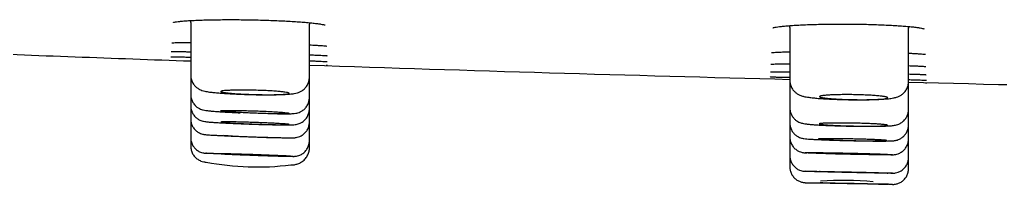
# Model space of a CAD drawing. Header units: millimetres. Extents: x 169 to 4368, y -1049 to 1924.
# Drawn here: x 512.875 to 516.013, y 1204.625 to 1205.152 of the extents above; entities that cross this region are included whole.
import ezdxf

# ---------------------------------------------------------------- set-up
doc = ezdxf.new("R2010")
doc.units = ezdxf.units.MM

msp = doc.modelspace()

# ---------------------------------------------------------------- linework, layer by layer
for p, q in [((513.4221, 1205.1436), (513.4221, 1204.975)), ((513.8019, 1204.9679), (513.8019, 1205.1376)), ((515.3389, 1205.1272), (515.3389, 1204.9584)), ((515.7187, 1204.9541), (515.7187, 1205.1252)), ((513.4221, 1204.975), (513.4221, 1204.9129)), ((513.8019, 1204.9031), (513.8019, 1204.9679)), ((515.3389, 1204.9584), (515.3389, 1204.8705)), ((515.7187, 1204.8648), (515.7187, 1204.9541)), ((513.4221, 1204.9129), (513.4221, 1204.8766)), ((513.8019, 1204.8668), (513.8019, 1204.9031)), ((513.4221, 1204.8766), (513.4221, 1204.8765)), ((513.4221, 1204.8765), (513.4221, 1204.8348)), ((513.8019, 1204.8247), (513.8019, 1204.8668)), ((515.3389, 1204.8705), (515.3389, 1204.8702)), ((515.3389, 1204.8701), (515.3389, 1204.8219)), ((515.7187, 1204.8154), (515.7187, 1204.8648)), ((513.4221, 1204.8348), (513.4221, 1204.775)), ((513.8019, 1204.7651), (513.8019, 1204.8247)), ((515.3389, 1204.8219), (515.3389, 1204.7766)), ((515.7187, 1204.7704), (515.7187, 1204.8154)), ((513.4221, 1204.775), (513.4221, 1204.7472)), ((513.8019, 1204.7373), (513.8019, 1204.7651)), ((515.3389, 1204.7766), (515.3389, 1204.7173)), ((515.7187, 1204.7112), (515.7187, 1204.7704)), ((515.3389, 1204.7173), (515.3389, 1204.6813)), ((515.7187, 1204.6753), (515.7187, 1204.7112)), ((515.3389, 1204.6813), (515.3389, 1204.6813)), ((515.3894, 1204.6307), (515.4357, 1204.6303)), ((515.6671, 1204.6253), (515.6543, 1204.6256)), ((515.6566, 1204.6256), (515.6671, 1204.6253))]:
    msp.add_line(p, q)
for centre, radius, start, end in [((513.3225, 1205.1436), 0.0996, 359.9943, 3.4102), ((513.9014, 1205.1376), 0.0996, 177.1769, 180.0042), ((513.8603, 1205.1512), 0.018, 238.4638, 241.9018), ((515.2394, 1205.1272), 0.0995, 359.9934, 3.491), ((515.8182, 1205.1252), 0.0995, 176.9645, 180.0052), ((515.777, 1205.1387), 0.0177, 237.7889, 240.824), ((520.2902, 1397.9883), 193.0904, 267.741706, 267.961647), ((520.2902, 1397.9883), 193.0904, 268.074402, 268.530683), ((520.2902, 1397.9883), 193.0904, 268.643393, 269.099567), ((513.7405, 1207.6462), 2.8716, 265.7634, 270.1305), ((513.738, 1205.649), 0.8746, 268.2142, 270.442), ((513.6348, 1205.544), 0.863, 259.084, 277.1508), ((515.5062, 1203.6252), 1.013, 84.3383, 93.9173)]:
    msp.add_arc(centre, radius, start, end)
for centre, major_axis, ratio in [((515.5419, 1204.723), (-0.1093, 0.0024), 0.01388), ((515.5435, 1204.6639), (-0.1093, 0.0024), 0.006834), ((515.545, 1204.6279), (-0.1093, 0.0023), 0.001914)]:
    msp.add_ellipse(centre, major_axis=major_axis, ratio=ratio)
for points, knots in [([(513.3672, 1205.1437), (513.3672, 1205.1437), (513.3676, 1205.1439), (513.3703, 1205.1446), (513.3768, 1205.1457), (513.3865, 1205.1469), (513.3993, 1205.1481), (513.4149, 1205.1492), (513.4329, 1205.1502), (513.4531, 1205.151), (513.4753, 1205.1517), (513.499, 1205.1521), (513.5241, 1205.1524), (513.5503, 1205.1525), (513.5772, 1205.1524), (513.6044, 1205.152), (513.6317, 1205.1515), (513.6588, 1205.1507), (513.6853, 1205.1498), (513.7108, 1205.1487), (513.7351, 1205.1475), (513.7579, 1205.1461), (513.7789, 1205.1446), (513.7978, 1205.143), (513.8142, 1205.1413), (513.8281, 1205.1397), (513.839, 1205.1381), (513.8468, 1205.1367), (513.8497, 1205.1359), (513.8508, 1205.1356)], [0, 0, 0, 0, 0.011461, 0.041071, 0.07551, 0.112571, 0.15072, 0.18942, 0.228403, 0.267527, 0.306759, 0.345958, 0.385304, 0.424591, 0.463924, 0.503259, 0.54259, 0.581933, 0.62131, 0.660683, 0.699945, 0.739305, 0.778546, 0.817673, 0.85661, 0.895125, 0.93287, 0.968916, 1, 1, 1, 1]), ([(515.2849, 1205.1264), (515.2849, 1205.1264), (515.2855, 1205.1266), (515.2886, 1205.1275), (515.2953, 1205.1287), (515.3054, 1205.1302), (515.3184, 1205.1316), (515.3341, 1205.133), (515.3523, 1205.1343), (515.3726, 1205.1354), (515.3948, 1205.1364), (515.4185, 1205.1372), (515.4436, 1205.1378), (515.4697, 1205.1382), (515.4964, 1205.1384), (515.5235, 1205.1384), (515.5507, 1205.1381), (515.5776, 1205.1376), (515.6038, 1205.1369), (515.6291, 1205.136), (515.6532, 1205.135), (515.6758, 1205.1337), (515.6966, 1205.1323), (515.7153, 1205.1308), (515.7316, 1205.1293), (515.7453, 1205.1276), (515.756, 1205.126), (515.7636, 1205.1246), (515.7665, 1205.1238), (515.7675, 1205.1235)], [0, 0, 0, 0, 0.015004, 0.044896, 0.079508, 0.116516, 0.154565, 0.193095, 0.231949, 0.270928, 0.310007, 0.349054, 0.388247, 0.427365, 0.466524, 0.505694, 0.544834, 0.583989, 0.623174, 0.662348, 0.70141, 0.740567, 0.779597, 0.818504, 0.857214, 0.895456, 0.932901, 0.968542, 1, 1, 1, 1]), ([(513.362, 1205.0782), (513.362, 1205.0782), (513.3624, 1205.0783), (513.3651, 1205.0785), (513.3716, 1205.0788), (513.3813, 1205.0791), (513.394, 1205.0793), (513.4079, 1205.0794), (513.4178, 1205.0795), (513.4221, 1205.0795)], [0, 0, 0, 0, 0.047667, 0.187911, 0.35203, 0.524005, 0.698947, 0.874913, 1, 1, 1, 1]), ([(513.3601, 1205.05), (513.3601, 1205.05), (513.3603, 1205.05), (513.3625, 1205.0501), (513.3683, 1205.0502), (513.3775, 1205.0502), (513.3897, 1205.0501), (513.4045, 1205.05), (513.416, 1205.0498), (513.4221, 1205.0497)], [0, 0, 0, 0, 0.02414, 0.1586161, 0.3199863, 0.4885763, 0.6593891, 0.831072, 1, 1, 1, 1]), ([(513.8019, 1205.0716), (513.8055, 1205.0715), (513.8146, 1205.071), (513.8276, 1205.0703), (513.8396, 1205.0696), (513.8488, 1205.0689), (513.8526, 1205.0685), (513.8542, 1205.0683)], [0, 0, 0, 0, 0.138338, 0.361018, 0.581313, 0.797993, 1, 1, 1, 1]), ([(513.8542, 1205.0683), (513.8543, 1205.0683), (513.8544, 1205.0683), (513.8547, 1205.0682), (513.855, 1205.0682), (513.8552, 1205.0682), (513.8555, 1205.0681), (513.8557, 1205.0681), (513.8559, 1205.0681), (513.856, 1205.068), (513.8562, 1205.068), (513.8563, 1205.068), (513.8564, 1205.068), (513.8565, 1205.068), (513.8565, 1205.068), (513.8566, 1205.068), (513.8566, 1205.068), (513.8566, 1205.068), (513.8566, 1205.068)], [0, 0, 0, 0, 0.046885, 0.123263, 0.198615, 0.272734, 0.345536, 0.416933, 0.486836, 0.555154, 0.621801, 0.68669, 0.749746, 0.810896, 0.870081, 0.927255, 0.982383, 1, 1, 1, 1]), ([(515.28, 1205.0469), (515.28, 1205.0469), (515.281, 1205.0471), (515.2852, 1205.0475), (515.2931, 1205.048), (515.3044, 1205.0485), (515.3187, 1205.049), (515.3309, 1205.0493), (515.338, 1205.0494), (515.3389, 1205.0494)], [0, 0, 0, 0, 0.094043, 0.250432, 0.42414, 0.604658, 0.787661, 0.97125, 1, 1, 1, 1]), ([(515.7187, 1205.0451), (515.7219, 1205.045), (515.7308, 1205.0446), (515.7437, 1205.0439), (515.7561, 1205.0431), (515.7655, 1205.0423), (515.7693, 1205.0419), (515.7709, 1205.0417)], [0, 0, 0, 0, 0.121733, 0.349289, 0.573988, 0.794178, 1, 1, 1, 1]), ([(513.359, 1205.0335), (513.359, 1205.0335), (513.3593, 1205.0335), (513.3611, 1205.0336), (513.3667, 1205.0336), (513.3756, 1205.0334), (513.3875, 1205.0332), (513.4023, 1205.0329), (513.4145, 1205.0326), (513.4214, 1205.0324), (513.4221, 1205.0324)], [0, 0, 0, 0, 0.014333, 0.146256, 0.307297, 0.473911, 0.642354, 0.811485, 0.980342, 1, 1, 1, 1]), ([(513.8019, 1205.0399), (513.805, 1205.0398), (513.8138, 1205.0395), (513.8267, 1205.0389), (513.8392, 1205.0383), (513.849, 1205.0378), (513.8532, 1205.0375), (513.855, 1205.0374)], [0, 0, 0, 0, 0.118668, 0.343331, 0.566332, 0.78747, 1, 1, 1, 1]), ([(513.8019, 1205.0208), (513.805, 1205.0206), (513.8138, 1205.0203), (513.8268, 1205.0198), (513.8395, 1205.0192), (513.8493, 1205.0187), (513.8535, 1205.0185), (513.8554, 1205.0184)], [0, 0, 0, 0, 0.117781, 0.344116, 0.56907, 0.792926, 1, 1, 1, 1]), ([(513.855, 1205.0374), (513.8551, 1205.0373), (513.8553, 1205.0373), (513.8556, 1205.0373), (513.8559, 1205.0373), (513.8562, 1205.0373), (513.8565, 1205.0372), (513.8568, 1205.0372), (513.857, 1205.0372), (513.8572, 1205.0372), (513.8574, 1205.0371), (513.8576, 1205.0371), (513.8577, 1205.0371), (513.8579, 1205.0371), (513.858, 1205.0371), (513.858, 1205.0371), (513.8581, 1205.0371), (513.8581, 1205.0371), (513.8582, 1205.0371), (513.8582, 1205.0371), (513.8582, 1205.0371)], [0, 0, 0, 0, 0.039224, 0.106966, 0.174042, 0.240303, 0.30567, 0.370058, 0.433372, 0.495511, 0.556366, 0.615823, 0.673765, 0.730075, 0.784638, 0.837348, 0.88811, 0.936846, 0.983494, 1, 1, 1, 1]), ([(513.8554, 1205.0184), (513.8554, 1205.0184), (513.8556, 1205.0184), (513.856, 1205.0183), (513.8563, 1205.0183), (513.8566, 1205.0183), (513.857, 1205.0183), (513.8573, 1205.0182), (513.8575, 1205.0182), (513.8578, 1205.0182), (513.858, 1205.0182), (513.8582, 1205.0182), (513.8584, 1205.0182), (513.8585, 1205.0181), (513.8587, 1205.0181), (513.8588, 1205.0181), (513.8589, 1205.0181), (513.8589, 1205.0181), (513.859, 1205.0181), (513.859, 1205.0181), (513.859, 1205.0181), (513.859, 1205.0181)], [0, 0, 0, 0, 0.0351999, 0.0979526, 0.1602443, 0.2219697, 0.2830674, 0.3434664, 0.4030851, 0.4618304, 0.5195973, 0.5762689, 0.6317165, 0.685802, 0.73838, 0.7893025, 0.8384238, 0.8856071, 0.9307321, 0.9693298, 1, 1, 1, 1]), ([(515.7709, 1205.0417), (515.7709, 1205.0417), (515.7711, 1205.0417), (515.7713, 1205.0416), (515.7716, 1205.0416), (515.7718, 1205.0416), (515.772, 1205.0415), (515.7722, 1205.0415), (515.7724, 1205.0415), (515.7725, 1205.0414), (515.7726, 1205.0414), (515.7727, 1205.0414), (515.7728, 1205.0414), (515.7729, 1205.0414), (515.7729, 1205.0414), (515.7729, 1205.0414), (515.7729, 1205.0414), (515.7729, 1205.0414)], [0, 0, 0, 0, 0.05123, 0.132315, 0.212199, 0.290656, 0.367604, 0.442962, 0.516649, 0.588587, 0.658701, 0.726924, 0.793196, 0.857468, 0.919701, 0.979869, 1, 1, 1, 1]), ([(513.8556, 1205.0069), (513.8557, 1205.0069), (513.8559, 1205.0069), (513.8563, 1205.0069), (513.8566, 1205.0068), (513.857, 1205.0068), (513.8573, 1205.0068), (513.8577, 1205.0068), (513.858, 1205.0068), (513.8582, 1205.0068), (513.8585, 1205.0067), (513.8587, 1205.0067), (513.8589, 1205.0067), (513.8591, 1205.0067), (513.8593, 1205.0067), (513.8594, 1205.0067), (513.8596, 1205.0067), (513.8597, 1205.0067), (513.8597, 1205.0067), (513.8598, 1205.0067), (513.8598, 1205.0066), (513.8598, 1205.0066), (513.8598, 1205.0066), (513.8598, 1205.0066)], [0, 0, 0, 0, 0.031513, 0.089236, 0.146675, 0.203772, 0.260488, 0.316777, 0.372583, 0.427838, 0.48246, 0.536351, 0.589397, 0.641464, 0.692397, 0.742022, 0.790148, 0.836571, 0.881087, 0.919116, 0.955105, 0.988997, 1, 1, 1, 1]), ([(515.2773, 1204.985), (515.2773, 1204.985), (515.2776, 1204.985), (515.2798, 1204.9852), (515.2857, 1204.9853), (515.295, 1204.9854), (515.3073, 1204.9854), (515.3219, 1204.9854), (515.3332, 1204.9854), (515.3389, 1204.9853)], [0, 0, 0, 0, 0.027504, 0.163714, 0.326052, 0.495274, 0.666655, 0.838883, 1, 1, 1, 1]), ([(515.2782, 1205.0099), (515.2782, 1205.0099), (515.2785, 1205.01), (515.281, 1205.0102), (515.2873, 1205.0104), (515.2968, 1205.0106), (515.3093, 1205.0108), (515.3235, 1205.0109), (515.334, 1205.0109), (515.3389, 1205.0109)], [0, 0, 0, 0, 0.0381659, 0.1768152, 0.3403237, 0.5111961, 0.6846301, 0.8589844, 1, 1, 1, 1]), ([(515.7187, 1205.0052), (515.7223, 1205.005), (515.7315, 1205.0047), (515.7447, 1205.0042), (515.7569, 1205.0037), (515.7663, 1205.0031), (515.7702, 1205.0028), (515.7719, 1205.0027)], [0, 0, 0, 0, 0.1372197, 0.3598967, 0.5806269, 0.7988273, 1, 1, 1, 1]), ([(515.7719, 1205.0027), (515.772, 1205.0027), (515.7721, 1205.0027), (515.7724, 1205.0026), (515.7727, 1205.0026), (515.773, 1205.0026), (515.7733, 1205.0026), (515.7735, 1205.0025), (515.7737, 1205.0025), (515.7739, 1205.0025), (515.7741, 1205.0025), (515.7743, 1205.0025), (515.7744, 1205.0024), (515.7745, 1205.0024), (515.7746, 1205.0024), (515.7746, 1205.0024), (515.7747, 1205.0024), (515.7747, 1205.0024), (515.7747, 1205.0024), (515.7747, 1205.0024)], [0, 0, 0, 0, 0.042145, 0.113308, 0.183661, 0.253029, 0.321327, 0.388465, 0.454347, 0.518874, 0.581941, 0.643443, 0.703277, 0.761344, 0.817553, 0.871822, 0.924085, 0.974291, 1, 1, 1, 1]), ([(513.4221, 1204.975), (513.4221, 1204.9705), (513.4231, 1204.963), (513.4275, 1204.9511), (513.4342, 1204.9415), (513.4424, 1204.9339), (513.4509, 1204.9289), (513.4594, 1204.9255), (513.4692, 1204.9229), (513.4807, 1204.921), (513.4961, 1204.9192), (513.512, 1204.9177), (513.5294, 1204.9164), (513.5483, 1204.9153), (513.5683, 1204.9143), (513.5892, 1204.9134), (513.6104, 1204.9128), (513.6317, 1204.9123), (513.6526, 1204.9121), (513.6726, 1204.912), (513.6915, 1204.9122), (513.7089, 1204.9126), (513.7247, 1204.9133), (513.74, 1204.9143), (513.7517, 1204.9156), (513.7617, 1204.9176), (513.771, 1204.9208), (513.7804, 1204.9259), (513.7892, 1204.9338), (513.7964, 1204.9438), (513.8009, 1204.9559), (513.8019, 1204.9635), (513.8019, 1204.9679)], [0, 0, 0, 0, 0.022551, 0.04534, 0.067772, 0.089189, 0.109071, 0.130034, 0.161885, 0.218516, 0.261773, 0.302618, 0.342368, 0.381499, 0.420454, 0.459202, 0.497886, 0.536553, 0.575283, 0.61416, 0.65327, 0.692895, 0.733073, 0.775695, 0.83075, 0.864198, 0.886889, 0.908069, 0.930846, 0.95437, 0.977476, 1, 1, 1, 1]), ([(515.2761, 1204.9688), (515.2761, 1204.9688), (515.2763, 1204.9689), (515.278, 1204.9689), (515.2835, 1204.9689), (515.2923, 1204.9689), (515.3041, 1204.9688), (515.3187, 1204.9686), (515.331, 1204.9685), (515.3381, 1204.9684), (515.3389, 1204.9684)], [0, 0, 0, 0, 0.011014, 0.141853, 0.302873, 0.469528, 0.637998, 0.807104, 0.975939, 1, 1, 1, 1]), ([(515.3389, 1204.9584), (515.3389, 1204.9542), (515.3399, 1204.9469), (515.3439, 1204.9353), (515.3505, 1204.9256), (515.3585, 1204.9179), (515.3669, 1204.9126), (515.3756, 1204.9089), (515.3859, 1204.9061), (515.3978, 1204.904), (515.4133, 1204.9021), (515.4293, 1204.9006), (515.4467, 1204.8994), (515.4654, 1204.8983), (515.4852, 1204.8974), (515.5058, 1204.8968), (515.5268, 1204.8963), (515.5478, 1204.896), (515.5684, 1204.896), (515.5883, 1204.8962), (515.6071, 1204.8967), (515.6246, 1204.8973), (515.6406, 1204.8982), (515.6561, 1204.8996), (515.6686, 1204.9013), (515.6791, 1204.9036), (515.6886, 1204.9071), (515.6978, 1204.9124), (515.7064, 1204.9203), (515.7134, 1204.9302), (515.7177, 1204.9422), (515.7187, 1204.9497), (515.7187, 1204.9541)], [0, 0, 0, 0, 0.02151, 0.044217, 0.066616, 0.088191, 0.108646, 0.130293, 0.162402, 0.218595, 0.262159, 0.30294, 0.34247, 0.381314, 0.419948, 0.458342, 0.496664, 0.534966, 0.57334, 0.61187, 0.650644, 0.689946, 0.729875, 0.772153, 0.826566, 0.862872, 0.886782, 0.908417, 0.931119, 0.9545, 0.97753, 1, 1, 1, 1]), ([(515.7187, 1204.9786), (515.7221, 1204.9785), (515.7312, 1204.9782), (515.7443, 1204.9778), (515.7567, 1204.9773), (515.7664, 1204.9768), (515.7704, 1204.9766), (515.7722, 1204.9765)], [0, 0, 0, 0, 0.128903, 0.352627, 0.57467, 0.794931, 1, 1, 1, 1]), ([(515.7187, 1204.9605), (515.7217, 1204.9604), (515.7304, 1204.9602), (515.7434, 1204.9598), (515.7562, 1204.9593), (515.7664, 1204.959), (515.7707, 1204.9588), (515.7726, 1204.9587)], [0, 0, 0, 0, 0.11166, 0.336892, 0.560965, 0.784197, 1, 1, 1, 1]), ([(515.7722, 1204.9765), (515.7723, 1204.9765), (515.7725, 1204.9764), (515.7728, 1204.9764), (515.7731, 1204.9764), (515.7734, 1204.9764), (515.7737, 1204.9763), (515.774, 1204.9763), (515.7742, 1204.9763), (515.7744, 1204.9763), (515.7746, 1204.9763), (515.7748, 1204.9762), (515.775, 1204.9762), (515.7751, 1204.9762), (515.7752, 1204.9762), (515.7753, 1204.9762), (515.7753, 1204.9762), (515.7754, 1204.9762), (515.7754, 1204.9762), (515.7754, 1204.9762), (515.7754, 1204.9762)], [0, 0, 0, 0, 0.038898, 0.106276, 0.173006, 0.238941, 0.304003, 0.368108, 0.431161, 0.493061, 0.553697, 0.612955, 0.670715, 0.726858, 0.781264, 0.833825, 0.884441, 0.933028, 0.979523, 1, 1, 1, 1]), ([(515.7726, 1204.9587), (515.7727, 1204.9587), (515.7729, 1204.9587), (515.7733, 1204.9586), (515.7736, 1204.9586), (515.774, 1204.9586), (515.7743, 1204.9586), (515.7746, 1204.9586), (515.7749, 1204.9586), (515.7751, 1204.9585), (515.7753, 1204.9585), (515.7756, 1204.9585), (515.7757, 1204.9585), (515.7759, 1204.9585), (515.7761, 1204.9585), (515.7762, 1204.9585), (515.7763, 1204.9585), (515.7763, 1204.9585), (515.7764, 1204.9584), (515.7764, 1204.9584), (515.7764, 1204.9584), (515.7764, 1204.9584), (515.7764, 1204.9584)], [0, 0, 0, 0, 0.034189, 0.095629, 0.15666, 0.217189, 0.277161, 0.336509, 0.395159, 0.453021, 0.509994, 0.565965, 0.620804, 0.674371, 0.726513, 0.777071, 0.825886, 0.872801, 0.917674, 0.956004, 0.992376, 1, 1, 1, 1]), ([(515.7731, 1204.9503), (515.7732, 1204.9503), (515.7734, 1204.9503), (515.7737, 1204.9503), (515.7741, 1204.9502), (515.7745, 1204.9502), (515.7748, 1204.9502), (515.7752, 1204.9502), (515.7755, 1204.9502), (515.7758, 1204.9502), (515.7761, 1204.9502), (515.7763, 1204.9502), (515.7766, 1204.9502), (515.7768, 1204.9502), (515.777, 1204.9501), (515.7772, 1204.9501), (515.7773, 1204.9501), (515.7774, 1204.9501), (515.7775, 1204.9501), (515.7776, 1204.9501), (515.7777, 1204.9501), (515.7777, 1204.9501), (515.7777, 1204.9501), (515.7777, 1204.9501), (515.7777, 1204.9501)], [0, 0, 0, 0, 0.028565, 0.081842, 0.134952, 0.187872, 0.240585, 0.293068, 0.345291, 0.397217, 0.448799, 0.499975, 0.550669, 0.600785, 0.650201, 0.698766, 0.746292, 0.792556, 0.837292, 0.880203, 0.916513, 0.950551, 0.982191, 1, 1, 1, 1]), ([(513.519, 1204.9216), (513.5182, 1204.9221), (513.5182, 1204.9225), (513.5191, 1204.9231), (513.5196, 1204.9234), (513.5209, 1204.9238), (513.5218, 1204.924), (513.5248, 1204.9245), (513.5274, 1204.9249), (513.5324, 1204.9253), (513.5342, 1204.9255), (513.5382, 1204.9258), (513.5403, 1204.9259), (513.547, 1204.9262), (513.552, 1204.9264), (513.5602, 1204.9267), (513.5631, 1204.9267), (513.569, 1204.9268), (513.5751, 1204.9269), (513.5815, 1204.927), (513.5881, 1204.927), (513.5915, 1204.927), (513.6018, 1204.9269), (513.6088, 1204.9268), (513.6195, 1204.9267), (513.623, 1204.9266), (513.6302, 1204.9264), (513.6339, 1204.9263), (513.6445, 1204.926), (513.6515, 1204.9257), (513.6619, 1204.9253), (513.6653, 1204.9251), (513.672, 1204.9248), (513.6752, 1204.9246), (513.6847, 1204.9241), (513.6906, 1204.9237), (513.7019, 1204.9228), (513.707, 1204.9224), (513.7138, 1204.9217), (513.716, 1204.9214), (513.72, 1204.921), (513.7219, 1204.9207), (513.7271, 1204.92), (513.7299, 1204.9195), (513.7342, 1204.9185), (513.7356, 1204.918), (513.7372, 1204.9171), (513.7373, 1204.9166), (513.7363, 1204.916), (513.7358, 1204.9158), (513.7345, 1204.9154), (513.7329, 1204.915), (513.7305, 1204.9146), (513.7279, 1204.9143), (513.7264, 1204.9141), (513.7214, 1204.9136), (513.7175, 1204.9134), (513.7108, 1204.913), (513.7084, 1204.9129), (513.7034, 1204.9127), (513.7007, 1204.9126), (513.6925, 1204.9124), (513.6866, 1204.9123), (513.6772, 1204.9123), (513.6739, 1204.9123), (513.6673, 1204.9123), (513.664, 1204.9123), (513.6538, 1204.9123), (513.6468, 1204.9124), (513.636, 1204.9126), (513.6324, 1204.9127), (513.6253, 1204.9129), (513.6181, 1204.9131), (513.6111, 1204.9133), (513.604, 1204.9136), (513.6005, 1204.9138), (513.5901, 1204.9142), (513.5835, 1204.9145), (513.5709, 1204.9153), (513.5648, 1204.9157), (513.5537, 1204.9165), (513.5486, 1204.9169), (513.5417, 1204.9176), (513.5395, 1204.9179), (513.5354, 1204.9183), (513.5317, 1204.9188), (513.5286, 1204.9193), (513.5258, 1204.9197), (513.5245, 1204.92), (513.5213, 1204.9207), (513.5198, 1204.9212), (513.519, 1204.9216)], [0, 0, 0, 0, 0.03125, 0.03125, 0.046875, 0.046875, 0.0625, 0.0625, 0.09375, 0.09375, 0.109375, 0.109375, 0.125, 0.125, 0.15625, 0.15625, 0.171875, 0.171875, 0.1875, 0.203125, 0.203125, 0.21875, 0.21875, 0.25, 0.25, 0.265625, 0.265625, 0.28125, 0.28125, 0.3125, 0.3125, 0.328125, 0.328125, 0.34375, 0.34375, 0.375, 0.375, 0.40625, 0.40625, 0.421875, 0.421875, 0.4375, 0.4375, 0.46875, 0.46875, 0.5, 0.5, 0.53125, 0.53125, 0.546875, 0.546875, 0.5625, 0.578125, 0.578125, 0.59375, 0.59375, 0.625, 0.625, 0.640625, 0.640625, 0.65625, 0.65625, 0.6875, 0.6875, 0.703125, 0.703125, 0.71875, 0.71875, 0.75, 0.75, 0.765625, 0.765625, 0.78125, 0.796875, 0.796875, 0.8125, 0.8125, 0.84375, 0.84375, 0.875, 0.875, 0.90625, 0.90625, 0.921875, 0.921875, 0.9375, 0.953125, 0.953125, 0.96875, 0.96875, 1, 1, 1, 1]), ([(513.4221, 1204.9129), (513.4221, 1204.9085), (513.423, 1204.9013), (513.4272, 1204.8897), (513.4337, 1204.8802), (513.4417, 1204.8726), (513.4499, 1204.8677), (513.4573, 1204.8648), (513.4643, 1204.8629), (513.4713, 1204.8618), (513.4809, 1204.8607), (513.4937, 1204.8595), (513.5077, 1204.8584), (513.5234, 1204.8574), (513.5408, 1204.8564), (513.5594, 1204.8554), (513.573, 1204.8547), (513.5801, 1204.8544), (513.5806, 1204.8544)], [0, 0, 0, 0, 0.0480845, 0.096199, 0.1436664, 0.1894727, 0.2301813, 0.2650654, 0.3033885, 0.3797265, 0.4886586, 0.577547, 0.6623841, 0.7460879, 0.8289963, 0.9115905, 0.9939426, 1, 1, 1, 1]), ([(513.711, 1204.8506), (513.7164, 1204.8506), (513.725, 1204.8507), (513.7383, 1204.8511), (513.7486, 1204.8517), (513.7564, 1204.8525), (513.7644, 1204.8542), (513.7728, 1204.8572), (513.7817, 1204.8623), (513.7902, 1204.8702), (513.7969, 1204.8801), (513.8009, 1204.8917), (513.8019, 1204.8989), (513.8019, 1204.9031)], [0, 0, 0, 0, 0.120234, 0.24953, 0.401629, 0.528649, 0.59268, 0.650106, 0.715465, 0.786206, 0.859241, 0.931662, 1, 1, 1, 1]), ([(515.6525, 1204.9026), (515.6525, 1204.902), (515.6518, 1204.9015), (515.6498, 1204.9008), (515.6489, 1204.9006), (515.6469, 1204.9001), (515.6456, 1204.8999), (515.6415, 1204.8992), (515.6382, 1204.8988), (515.6323, 1204.8983), (515.6301, 1204.8981), (515.6256, 1204.8978), (515.6232, 1204.8977), (515.6156, 1204.8972), (515.6101, 1204.897), (515.6011, 1204.8967), (515.598, 1204.8966), (515.5917, 1204.8965), (515.5853, 1204.8964), (515.5785, 1204.8963), (515.5717, 1204.8963), (515.5682, 1204.8963), (515.5576, 1204.8963), (515.5505, 1204.8964), (515.5398, 1204.8966), (515.5362, 1204.8966), (515.529, 1204.8968), (515.5254, 1204.8969), (515.5149, 1204.8972), (515.5081, 1204.8975), (515.4982, 1204.8979), (515.4949, 1204.8981), (515.4885, 1204.8984), (515.4855, 1204.8986), (515.4766, 1204.8992), (515.4711, 1204.8996), (515.4608, 1204.9005), (515.4563, 1204.9009), (515.4504, 1204.9016), (515.4485, 1204.9019), (515.4451, 1204.9024), (515.4436, 1204.9027), (515.4395, 1204.9034), (515.4374, 1204.9039), (515.4346, 1204.905), (515.4339, 1204.9055), (515.4338, 1204.9065), (515.4345, 1204.907), (515.4366, 1204.9078), (515.4375, 1204.908), (515.4395, 1204.9085), (515.4419, 1204.9089), (515.445, 1204.9093), (515.4483, 1204.9097), (515.4502, 1204.9099), (515.4561, 1204.9105), (515.4606, 1204.9108), (515.4682, 1204.9113), (515.4708, 1204.9114), (515.4764, 1204.9116), (515.4793, 1204.9118), (515.4882, 1204.9121), (515.4945, 1204.9122), (515.5044, 1204.9124), (515.5078, 1204.9124), (515.5147, 1204.9125), (515.5182, 1204.9125), (515.5287, 1204.9125), (515.5358, 1204.9124), (515.5466, 1204.9122), (515.5502, 1204.9122), (515.5573, 1204.912), (515.5644, 1204.9118), (515.5713, 1204.9116), (515.5782, 1204.9113), (515.5816, 1204.9112), (515.5916, 1204.9107), (515.5978, 1204.9104), (515.6097, 1204.9096), (515.6154, 1204.9092), (515.6255, 1204.9083), (515.63, 1204.9078), (515.636, 1204.9071), (515.6379, 1204.9068), (515.6412, 1204.9063), (515.6443, 1204.9058), (515.6467, 1204.9052), (515.6488, 1204.9047), (515.6497, 1204.9044), (515.6518, 1204.9036), (515.6525, 1204.9031), (515.6525, 1204.9026)], [0, 0, 0, 0, 0.03125, 0.03125, 0.046875, 0.046875, 0.0625, 0.0625, 0.09375, 0.09375, 0.109375, 0.109375, 0.125, 0.125, 0.15625, 0.15625, 0.171875, 0.171875, 0.1875, 0.203125, 0.203125, 0.21875, 0.21875, 0.25, 0.25, 0.265625, 0.265625, 0.28125, 0.28125, 0.3125, 0.3125, 0.328125, 0.328125, 0.34375, 0.34375, 0.375, 0.375, 0.40625, 0.40625, 0.421875, 0.421875, 0.4375, 0.4375, 0.46875, 0.46875, 0.5, 0.5, 0.53125, 0.53125, 0.546875, 0.546875, 0.5625, 0.578125, 0.578125, 0.59375, 0.59375, 0.625, 0.625, 0.640625, 0.640625, 0.65625, 0.65625, 0.6875, 0.6875, 0.703125, 0.703125, 0.71875, 0.71875, 0.75, 0.75, 0.765625, 0.765625, 0.78125, 0.796875, 0.796875, 0.8125, 0.8125, 0.84375, 0.84375, 0.875, 0.875, 0.90625, 0.90625, 0.921875, 0.921875, 0.9375, 0.953125, 0.953125, 0.96875, 0.96875, 1, 1, 1, 1]), ([(513.4221, 1204.8766), (513.4221, 1204.8724), (513.423, 1204.8652), (513.4271, 1204.8536), (513.4338, 1204.8438), (513.4421, 1204.836), (513.4506, 1204.8311), (513.4583, 1204.8282), (513.4649, 1204.8267), (513.4711, 1204.8258), (513.4798, 1204.825), (513.4922, 1204.824), (513.506, 1204.8231), (513.5216, 1204.8223), (513.5391, 1204.8214), (513.558, 1204.8205), (513.578, 1204.8196), (513.5986, 1204.8188), (513.6195, 1204.8181), (513.6402, 1204.8174), (513.6602, 1204.8169), (513.6793, 1204.8164), (513.6969, 1204.8161), (513.7128, 1204.8159), (513.7267, 1204.8158), (513.7388, 1204.8158), (513.7483, 1204.8161), (513.7544, 1204.8164), (513.7617, 1204.8174), (513.7701, 1204.8198), (513.7795, 1204.8245), (513.7889, 1204.8324), (513.7963, 1204.8425), (513.8008, 1204.8547), (513.8018, 1204.8623), (513.8019, 1204.8668)], [0, 0, 0, 0, 0.02028, 0.041974, 0.063389, 0.084141, 0.102655, 0.11756, 0.132972, 0.162628, 0.212623, 0.252349, 0.290356, 0.32794, 0.365219, 0.402444, 0.439476, 0.476584, 0.513589, 0.550635, 0.587666, 0.624811, 0.662034, 0.699432, 0.737336, 0.776396, 0.820943, 0.858666, 0.875341, 0.890758, 0.91071, 0.93319, 0.955752, 0.978076, 1, 1, 1, 1]), ([(513.7042, 1204.851), (513.6991, 1204.851), (513.6936, 1204.8511), (513.6847, 1204.8512), (513.6816, 1204.8513), (513.6753, 1204.8514), (513.672, 1204.8515), (513.6621, 1204.8517), (513.6553, 1204.8519), (513.6447, 1204.8523), (513.6412, 1204.8524), (513.634, 1204.8526), (513.6304, 1204.8528), (513.6197, 1204.8532), (513.6126, 1204.8535), (513.6021, 1204.8539), (513.5986, 1204.8541), (513.5917, 1204.8544), (513.585, 1204.8548), (513.5786, 1204.8551), (513.5723, 1204.8555), (513.5691, 1204.8557), (513.5602, 1204.8562), (513.5547, 1204.8566), (513.5471, 1204.8571), (513.5447, 1204.8573), (513.5401, 1204.8576), (513.538, 1204.8578), (513.532, 1204.8583), (513.5287, 1204.8586), (513.5245, 1204.8591), (513.5233, 1204.8593), (513.5212, 1204.8595), (513.5204, 1204.8597), (513.5183, 1204.8601), (513.5176, 1204.8603), (513.5175, 1204.8608), (513.5182, 1204.861), (513.5203, 1204.8612), (513.5212, 1204.8613), (513.5233, 1204.8614), (513.5245, 1204.8615), (513.5286, 1204.8617), (513.5319, 1204.8617), (513.5399, 1204.8618), (513.5445, 1204.8618), (513.5496, 1204.8618)], [0, 0, 0, 0, 0.0625, 0.0625, 0.09375, 0.09375, 0.125, 0.125, 0.1875, 0.1875, 0.21875, 0.21875, 0.25, 0.25, 0.3125, 0.3125, 0.34375, 0.34375, 0.375, 0.40625, 0.40625, 0.4375, 0.4375, 0.5, 0.5, 0.53125, 0.53125, 0.5625, 0.5625, 0.625, 0.625, 0.65625, 0.65625, 0.6875, 0.6875, 0.75, 0.75, 0.8125, 0.8125, 0.84375, 0.84375, 0.875, 0.875, 0.9375, 0.9375, 1, 1, 1, 1]), ([(513.5496, 1204.8618), (513.5547, 1204.8618), (513.5602, 1204.8618), (513.5691, 1204.8617), (513.5722, 1204.8617), (513.5785, 1204.8617), (513.5818, 1204.8616), (513.5917, 1204.8615), (513.5985, 1204.8613), (513.609, 1204.8611), (513.6126, 1204.861), (513.6198, 1204.8608), (513.6234, 1204.8607), (513.6341, 1204.8604), (513.6412, 1204.8601), (513.6517, 1204.8597), (513.6552, 1204.8595), (513.6621, 1204.8593), (513.6688, 1204.8589), (513.6752, 1204.8586), (513.6815, 1204.8583), (513.6847, 1204.8581), (513.6936, 1204.8576), (513.6991, 1204.8573), (513.7067, 1204.8567), (513.7091, 1204.8566), (513.7137, 1204.8562), (513.7158, 1204.856), (513.7218, 1204.8555), (513.7251, 1204.8551), (513.7292, 1204.8546), (513.7305, 1204.8544), (513.7325, 1204.8541), (513.7334, 1204.854), (513.7355, 1204.8535), (513.7362, 1204.8532), (513.7362, 1204.8526), (513.7355, 1204.8524), (513.7335, 1204.852), (513.7326, 1204.8519), (513.7305, 1204.8517), (513.7293, 1204.8516), (513.7252, 1204.8514), (513.7218, 1204.8513), (513.7139, 1204.8511), (513.7093, 1204.851), (513.7042, 1204.851)], [0, 0, 0, 0, 0.0625, 0.0625, 0.09375, 0.09375, 0.125, 0.125, 0.1875, 0.1875, 0.21875, 0.21875, 0.25, 0.25, 0.3125, 0.3125, 0.34375, 0.34375, 0.375, 0.40625, 0.40625, 0.4375, 0.4375, 0.5, 0.5, 0.53125, 0.53125, 0.5625, 0.5625, 0.625, 0.625, 0.65625, 0.65625, 0.6875, 0.6875, 0.75, 0.75, 0.8125, 0.8125, 0.84375, 0.84375, 0.875, 0.875, 0.9375, 0.9375, 1, 1, 1, 1]), ([(515.3389, 1204.8705), (515.3389, 1204.8669), (515.3396, 1204.8607), (515.3426, 1204.8506), (515.3475, 1204.8418), (515.3539, 1204.8342), (515.361, 1204.8285), (515.368, 1204.8246), (515.3743, 1204.8222), (515.3805, 1204.8204), (515.3881, 1204.8191), (515.3934, 1204.8184), (515.398, 1204.8179)], [0, 0, 0, 0, 0.084206, 0.17306, 0.261055, 0.347372, 0.429194, 0.502327, 0.571065, 0.649348, 0.784025, 1, 1, 1, 1]), ([(515.398, 1204.8179), (515.4021, 1204.8175), (515.4096, 1204.8168), (515.4245, 1204.8158), (515.4407, 1204.8148), (515.4589, 1204.814), (515.4782, 1204.8132), (515.4986, 1204.8126), (515.5196, 1204.812), (515.5408, 1204.8116), (515.5616, 1204.8113), (515.5818, 1204.8112), (515.6009, 1204.8112), (515.6186, 1204.8113), (515.6346, 1204.8117), (515.6489, 1204.8121), (515.662, 1204.8129), (515.6709, 1204.8137), (515.6797, 1204.8154), (515.6882, 1204.8182), (515.6974, 1204.8232), (515.7063, 1204.8311), (515.7135, 1204.8412), (515.7177, 1204.8532), (515.7187, 1204.8606), (515.7187, 1204.8648)], [0, 0, 0, 0, 0.051605, 0.102191, 0.151535, 0.200309, 0.248794, 0.297103, 0.345391, 0.393556, 0.44184, 0.490085, 0.538608, 0.587358, 0.63671, 0.687375, 0.742382, 0.807754, 0.838181, 0.861502, 0.886821, 0.915194, 0.944285, 0.973352, 1, 1, 1, 1]), ([(513.4221, 1204.8348), (513.4221, 1204.8308), (513.4229, 1204.8239), (513.4266, 1204.8128), (513.4327, 1204.8033), (513.4406, 1204.7954), (513.449, 1204.7901), (513.4567, 1204.787), (513.4628, 1204.7855), (513.4681, 1204.7847), (513.4728, 1204.7843), (513.4811, 1204.7836), (513.4916, 1204.783), (513.504, 1204.7823), (513.5182, 1204.7816), (513.5341, 1204.7809), (513.5516, 1204.7801), (513.5697, 1204.7794), (513.5891, 1204.7786), (513.6007, 1204.7782), (513.6074, 1204.7779)], [0, 0, 0, 0, 0.039137, 0.080258, 0.120927, 0.160869, 0.198526, 0.22855, 0.252059, 0.280724, 0.356837, 0.438243, 0.511388, 0.582681, 0.653518, 0.72391, 0.794096, 0.864274, 0.934382, 1, 1, 1, 1]), ([(513.6283, 1204.8232), (513.6356, 1204.823), (513.6427, 1204.8227), (513.6531, 1204.8223), (513.6566, 1204.8222), (513.6635, 1204.8219), (513.6669, 1204.8217), (513.6768, 1204.8213), (513.6831, 1204.821), (513.692, 1204.8205), (513.6948, 1204.8204), (513.7004, 1204.8201), (513.703, 1204.8199), (513.7106, 1204.8195), (513.7151, 1204.8192), (513.7211, 1204.8188), (513.7229, 1204.8187), (513.7263, 1204.8184), (513.7293, 1204.8182), (513.7317, 1204.8179), (513.7338, 1204.8177), (513.7346, 1204.8176), (513.7367, 1204.8172), (513.7374, 1204.8171), (513.7374, 1204.8168), (513.7372, 1204.8167), (513.7365, 1204.8166), (513.7359, 1204.8165), (513.7338, 1204.8164), (513.7317, 1204.8163), (513.7276, 1204.8162), (513.7261, 1204.8162), (513.7227, 1204.8161), (513.7208, 1204.8161), (513.7149, 1204.8161), (513.7103, 1204.8162), (513.7001, 1204.8163), (513.6945, 1204.8164), (513.6856, 1204.8165), (513.6826, 1204.8166), (513.6762, 1204.8168), (513.673, 1204.8168), (513.663, 1204.8171), (513.6562, 1204.8173), (513.6422, 1204.8177), (513.6349, 1204.8179), (513.6207, 1204.8184), (513.6136, 1204.8187), (513.603, 1204.8191), (513.5995, 1204.8193), (513.5926, 1204.8195), (513.5859, 1204.8198), (513.5795, 1204.8201), (513.5732, 1204.8204), (513.5701, 1204.8206), (513.5611, 1204.821), (513.5556, 1204.8213), (513.5481, 1204.8218), (513.5457, 1204.8219), (513.5412, 1204.8222), (513.539, 1204.8223), (513.5331, 1204.8228), (513.5297, 1204.823), (513.5256, 1204.8234), (513.5244, 1204.8235), (513.5223, 1204.8238), (513.5215, 1204.8239), (513.5194, 1204.8242), (513.5187, 1204.8244), (513.5187, 1204.8246), (513.5189, 1204.8247), (513.5196, 1204.8248), (513.5207, 1204.825), (513.5224, 1204.8251), (513.5245, 1204.8252), (513.5257, 1204.8252), (513.5299, 1204.8253), (513.5332, 1204.8253), (513.5412, 1204.8253), (513.5458, 1204.8253), (513.5559, 1204.8252), (513.5614, 1204.8251), (513.5704, 1204.8249), (513.5735, 1204.8248), (513.5799, 1204.8247), (513.5831, 1204.8246), (513.593, 1204.8244), (513.5998, 1204.8242), (513.614, 1204.8237), (513.6211, 1204.8235), (513.6283, 1204.8232)], [0, 0, 0, 0, 0.03125, 0.03125, 0.046875, 0.046875, 0.0625, 0.0625, 0.09375, 0.09375, 0.109375, 0.109375, 0.125, 0.125, 0.15625, 0.15625, 0.171875, 0.171875, 0.1875, 0.203125, 0.203125, 0.21875, 0.21875, 0.25, 0.25, 0.265625, 0.265625, 0.28125, 0.28125, 0.3125, 0.3125, 0.328125, 0.328125, 0.34375, 0.34375, 0.375, 0.375, 0.40625, 0.40625, 0.421875, 0.421875, 0.4375, 0.4375, 0.46875, 0.46875, 0.5, 0.5, 0.53125, 0.53125, 0.546875, 0.546875, 0.5625, 0.578125, 0.578125, 0.59375, 0.59375, 0.625, 0.625, 0.640625, 0.640625, 0.65625, 0.65625, 0.6875, 0.6875, 0.703125, 0.703125, 0.71875, 0.71875, 0.75, 0.75, 0.765625, 0.765625, 0.78125, 0.796875, 0.796875, 0.8125, 0.8125, 0.84375, 0.84375, 0.875, 0.875, 0.90625, 0.90625, 0.921875, 0.921875, 0.9375, 0.9375, 0.96875, 0.96875, 1, 1, 1, 1]), ([(513.7297, 1204.7744), (513.7322, 1204.7744), (513.7382, 1204.7743), (513.7463, 1204.7743), (513.7514, 1204.7744), (513.7567, 1204.7748), (513.7632, 1204.7758), (513.7717, 1204.7784), (513.7811, 1204.7836), (513.79, 1204.7917), (513.7968, 1204.8015), (513.8009, 1204.8132), (513.8018, 1204.8204), (513.8019, 1204.8247)], [0, 0, 0, 0, 0.096222, 0.246823, 0.413168, 0.476265, 0.526168, 0.588326, 0.667, 0.751721, 0.835574, 0.918485, 1, 1, 1, 1]), ([(515.3389, 1204.8219), (515.3389, 1204.8178), (515.3398, 1204.8108), (515.3436, 1204.7996), (515.3499, 1204.7901), (515.3578, 1204.7823), (515.3661, 1204.7771), (515.3737, 1204.774), (515.38, 1204.7725), (515.3861, 1204.7715), (515.3926, 1204.7709), (515.4031, 1204.7701), (515.4152, 1204.7694), (515.429, 1204.7687), (515.4446, 1204.7681), (515.4617, 1204.7674), (515.4801, 1204.7668), (515.4993, 1204.7662), (515.5191, 1204.7657), (515.5391, 1204.7652), (515.5588, 1204.7648), (515.578, 1204.7644), (515.596, 1204.7642), (515.6132, 1204.764), (515.6225, 1204.7639), (515.6277, 1204.7639)], [0, 0, 0, 0, 0.028575, 0.058413, 0.087913, 0.116613, 0.143164, 0.164598, 0.184039, 0.211436, 0.277474, 0.334795, 0.387923, 0.439727, 0.491107, 0.542283, 0.593265, 0.644234, 0.695037, 0.745868, 0.796817, 0.847735, 0.898632, 0.949729, 1, 1, 1, 1]), ([(515.6519, 1204.8144), (515.6519, 1204.8141), (515.6512, 1204.8138), (515.6491, 1204.8134), (515.6482, 1204.8133), (515.6462, 1204.813), (515.6449, 1204.8129), (515.6408, 1204.8126), (515.6375, 1204.8124), (515.6315, 1204.8122), (515.6294, 1204.8121), (515.6248, 1204.8119), (515.6224, 1204.8119), (515.6148, 1204.8117), (515.6093, 1204.8116), (515.6004, 1204.8116), (515.5973, 1204.8116), (515.591, 1204.8116), (515.5845, 1204.8116), (515.5778, 1204.8116), (515.5709, 1204.8117), (515.5674, 1204.8117), (515.5568, 1204.8118), (515.5498, 1204.812), (515.539, 1204.8122), (515.5355, 1204.8123), (515.5283, 1204.8124), (515.5247, 1204.8125), (515.5142, 1204.8128), (515.5074, 1204.8131), (515.4975, 1204.8134), (515.4942, 1204.8136), (515.4879, 1204.8138), (515.4848, 1204.814), (515.4759, 1204.8144), (515.4704, 1204.8147), (515.4602, 1204.8153), (515.4556, 1204.8156), (515.4497, 1204.8161), (515.4479, 1204.8163), (515.4445, 1204.8166), (515.4429, 1204.8168), (515.4388, 1204.8173), (515.4367, 1204.8176), (515.4339, 1204.8182), (515.4332, 1204.8185), (515.4332, 1204.8191), (515.4339, 1204.8194), (515.4359, 1204.8198), (515.4368, 1204.8199), (515.4389, 1204.8202), (515.4413, 1204.8204), (515.4443, 1204.8206), (515.4477, 1204.8208), (515.4495, 1204.8209), (515.4555, 1204.8211), (515.46, 1204.8213), (515.4676, 1204.8214), (515.4702, 1204.8215), (515.4758, 1204.8216), (515.4787, 1204.8216), (515.4876, 1204.8217), (515.4939, 1204.8217), (515.5038, 1204.8217), (515.5072, 1204.8217), (515.5141, 1204.8216), (515.5176, 1204.8216), (515.5281, 1204.8215), (515.5352, 1204.8214), (515.546, 1204.8211), (515.5496, 1204.8211), (515.5567, 1204.8209), (515.5637, 1204.8207), (515.5707, 1204.8205), (515.5775, 1204.8203), (515.581, 1204.8202), (515.5909, 1204.8198), (515.5972, 1204.8195), (515.6091, 1204.8189), (515.6147, 1204.8186), (515.6248, 1204.818), (515.6293, 1204.8177), (515.6353, 1204.8172), (515.6372, 1204.817), (515.6406, 1204.8167), (515.6436, 1204.8163), (515.646, 1204.816), (515.6481, 1204.8157), (515.649, 1204.8155), (515.6511, 1204.815), (515.6519, 1204.8147), (515.6519, 1204.8144)], [0, 0, 0, 0, 0.03125, 0.03125, 0.046875, 0.046875, 0.0625, 0.0625, 0.09375, 0.09375, 0.109375, 0.109375, 0.125, 0.125, 0.15625, 0.15625, 0.171875, 0.171875, 0.1875, 0.203125, 0.203125, 0.21875, 0.21875, 0.25, 0.25, 0.265625, 0.265625, 0.28125, 0.28125, 0.3125, 0.3125, 0.328125, 0.328125, 0.34375, 0.34375, 0.375, 0.375, 0.40625, 0.40625, 0.421875, 0.421875, 0.4375, 0.4375, 0.46875, 0.46875, 0.5, 0.5, 0.53125, 0.53125, 0.546875, 0.546875, 0.5625, 0.578125, 0.578125, 0.59375, 0.59375, 0.625, 0.625, 0.640625, 0.640625, 0.65625, 0.65625, 0.6875, 0.6875, 0.703125, 0.703125, 0.71875, 0.71875, 0.75, 0.75, 0.765625, 0.765625, 0.78125, 0.796875, 0.796875, 0.8125, 0.8125, 0.84375, 0.84375, 0.875, 0.875, 0.90625, 0.90625, 0.921875, 0.921875, 0.9375, 0.953125, 0.953125, 0.96875, 0.96875, 1, 1, 1, 1]), ([(515.6278, 1204.7639), (515.6327, 1204.7639), (515.6407, 1204.764), (515.6525, 1204.7642), (515.6626, 1204.7645), (515.6695, 1204.7649), (515.6758, 1204.7656), (515.6824, 1204.767), (515.6905, 1204.7701), (515.6993, 1204.7753), (515.7076, 1204.7833), (515.7139, 1204.7929), (515.7178, 1204.8043), (515.7187, 1204.8113), (515.7187, 1204.8154)], [0, 0, 0, 0, 0.109507, 0.226855, 0.351644, 0.501128, 0.565785, 0.613817, 0.665004, 0.728752, 0.797139, 0.865541, 0.933275, 1, 1, 1, 1]), ([(513.4221, 1204.775), (513.4221, 1204.7706), (513.4231, 1204.7632), (513.4274, 1204.7514), (513.4343, 1204.7417), (513.4431, 1204.7337), (513.4522, 1204.7288), (513.4602, 1204.7263), (513.466, 1204.7253), (513.4696, 1204.725), (513.472, 1204.7248), (513.4741, 1204.7247)], [0, 0, 0, 0, 0.11623, 0.234304, 0.350965, 0.465465, 0.573199, 0.651874, 0.708512, 0.792994, 1, 1, 1, 1]), ([(513.6074, 1204.7779), (513.6144, 1204.7777), (513.6263, 1204.7772), (513.6462, 1204.7766), (513.6647, 1204.776), (513.6826, 1204.7755), (513.6989, 1204.7751), (513.7136, 1204.7747), (513.7235, 1204.7745), (513.7284, 1204.7745), (513.7295, 1204.7744)], [0, 0, 0, 0, 0.131549, 0.268594, 0.405585, 0.542568, 0.680118, 0.817957, 0.956762, 1, 1, 1, 1]), ([(513.7484, 1204.7149), (513.7497, 1204.7149), (513.7516, 1204.715), (513.7543, 1204.715), (513.7608, 1204.7156), (513.7694, 1204.7179), (513.7793, 1204.7226), (513.7888, 1204.7306), (513.7962, 1204.7408), (513.8008, 1204.753), (513.8018, 1204.7606), (513.8019, 1204.7651)], [0, 0, 0, 0, 0.1366846, 0.2258099, 0.2887184, 0.3794543, 0.4933626, 0.6214244, 0.7497641, 0.8764844, 1, 1, 1, 1]), ([(515.3389, 1204.7766), (515.3389, 1204.7723), (515.3399, 1204.7649), (515.3441, 1204.7532), (515.351, 1204.7434), (515.3596, 1204.7355), (515.3685, 1204.7306), (515.3764, 1204.728), (515.3825, 1204.7268), (515.387, 1204.7263), (515.3906, 1204.726), (515.3933, 1204.7259)], [0, 0, 0, 0, 0.108343, 0.221237, 0.332773, 0.441903, 0.541795, 0.616959, 0.682194, 0.786814, 1, 1, 1, 1]), ([(515.4627, 1204.7715), (515.4576, 1204.7715), (515.4531, 1204.7715), (515.4471, 1204.7714), (515.4453, 1204.7714), (515.4419, 1204.7714), (515.4404, 1204.7713), (515.4363, 1204.7712), (515.4342, 1204.7711), (515.4321, 1204.7709), (515.4316, 1204.7709), (515.4309, 1204.7707), (515.4307, 1204.7707), (515.4307, 1204.7704), (515.4314, 1204.7703), (515.4335, 1204.77), (515.4344, 1204.7699), (515.4364, 1204.7697), (515.4388, 1204.7695), (515.4419, 1204.7693), (515.4453, 1204.7691), (515.4471, 1204.7689), (515.4531, 1204.7686), (515.4576, 1204.7684), (515.4652, 1204.768), (515.4678, 1204.7679), (515.4734, 1204.7677), (515.4763, 1204.7676), (515.4852, 1204.7672), (515.4915, 1204.767), (515.5014, 1204.7666), (515.5048, 1204.7665), (515.5117, 1204.7663), (515.5151, 1204.7662), (515.5256, 1204.7659), (515.5327, 1204.7657), (515.5472, 1204.7654), (515.5543, 1204.7652), (515.5648, 1204.765), (515.5682, 1204.7649), (515.5751, 1204.7648), (515.5785, 1204.7648), (515.5884, 1204.7646), (515.5947, 1204.7645), (515.6066, 1204.7644), (515.6122, 1204.7644), (515.6173, 1204.7644)], [0, 0, 0, 0, 0.0625, 0.0625, 0.09375, 0.09375, 0.125, 0.125, 0.1875, 0.1875, 0.21875, 0.21875, 0.25, 0.25, 0.3125, 0.3125, 0.34375, 0.34375, 0.375, 0.40625, 0.40625, 0.4375, 0.4375, 0.5, 0.5, 0.53125, 0.53125, 0.5625, 0.5625, 0.625, 0.625, 0.65625, 0.65625, 0.6875, 0.6875, 0.75, 0.75, 0.8125, 0.8125, 0.84375, 0.84375, 0.875, 0.875, 0.9375, 0.9375, 1, 1, 1, 1]), ([(515.6173, 1204.7644), (515.6225, 1204.7644), (515.627, 1204.7644), (515.6329, 1204.7645), (515.6348, 1204.7645), (515.6381, 1204.7646), (515.6397, 1204.7647), (515.6438, 1204.7648), (515.6459, 1204.7649), (515.648, 1204.7651), (515.6485, 1204.7652), (515.6492, 1204.7654), (515.6494, 1204.7655), (515.6494, 1204.7657), (515.6487, 1204.7659), (515.6466, 1204.7662), (515.6457, 1204.7663), (515.6436, 1204.7665), (515.6412, 1204.7668), (515.6382, 1204.767), (515.6348, 1204.7672), (515.633, 1204.7673), (515.627, 1204.7677), (515.6224, 1204.7679), (515.6149, 1204.7683), (515.6122, 1204.7684), (515.6067, 1204.7686), (515.6038, 1204.7687), (515.5949, 1204.7691), (515.5886, 1204.7693), (515.5787, 1204.7696), (515.5753, 1204.7697), (515.5684, 1204.7699), (515.5649, 1204.77), (515.5544, 1204.7703), (515.5473, 1204.7704), (515.5329, 1204.7707), (515.5258, 1204.7709), (515.5153, 1204.7711), (515.5118, 1204.7711), (515.505, 1204.7712), (515.5016, 1204.7713), (515.4916, 1204.7714), (515.4853, 1204.7714), (515.4734, 1204.7715), (515.4678, 1204.7715), (515.4627, 1204.7715)], [0, 0, 0, 0, 0.0625, 0.0625, 0.09375, 0.09375, 0.125, 0.125, 0.1875, 0.1875, 0.21875, 0.21875, 0.25, 0.25, 0.3125, 0.3125, 0.34375, 0.34375, 0.375, 0.40625, 0.40625, 0.4375, 0.4375, 0.5, 0.5, 0.53125, 0.53125, 0.5625, 0.5625, 0.625, 0.625, 0.65625, 0.65625, 0.6875, 0.6875, 0.75, 0.75, 0.8125, 0.8125, 0.84375, 0.84375, 0.875, 0.875, 0.9375, 0.9375, 1, 1, 1, 1]), ([(515.6619, 1204.7199), (515.6643, 1204.72), (515.668, 1204.7201), (515.672, 1204.7203), (515.6782, 1204.7211), (515.6867, 1204.7234), (515.6964, 1204.7281), (515.7059, 1204.7362), (515.7133, 1204.7465), (515.7177, 1204.7586), (515.7187, 1204.7661), (515.7187, 1204.7704)], [0, 0, 0, 0, 0.177859, 0.303721, 0.369526, 0.445621, 0.549484, 0.665294, 0.780072, 0.893469, 1, 1, 1, 1]), ([(513.4221, 1204.7472), (513.4222, 1204.7427), (513.4233, 1204.7352), (513.4278, 1204.7233), (513.4349, 1204.7133), (513.4441, 1204.7052), (513.454, 1204.7001), (513.4623, 1204.6976), (513.4687, 1204.6967), (513.4701, 1204.6966), (513.471, 1204.6966), (513.4714, 1204.6965)], [0, 0, 0, 0, 0.138825, 0.280483, 0.420453, 0.558074, 0.691186, 0.798891, 0.853357, 0.920329, 1, 1, 1, 1]), ([(513.7423, 1204.6876), (513.7427, 1204.6876), (513.7437, 1204.6876), (513.7453, 1204.6876), (513.753, 1204.688), (513.7625, 1204.6901), (513.7742, 1204.6949), (513.7851, 1204.703), (513.7939, 1204.7132), (513.7997, 1204.7253), (513.8014, 1204.7329), (513.8019, 1204.7373)], [0, 0, 0, 0, 0.075526, 0.139602, 0.197351, 0.309315, 0.439564, 0.581777, 0.7243, 0.864985, 1, 1, 1, 1]), ([(513.6263, 1204.7204), (513.6172, 1204.7208), (513.5987, 1204.7214), (513.5716, 1204.7224), (513.5459, 1204.7232), (513.5227, 1204.7239), (513.5028, 1204.7245), (513.4872, 1204.7249), (513.4761, 1204.7251), (513.4703, 1204.7252), (513.4698, 1204.725), (513.4748, 1204.7246), (513.4848, 1204.7241), (513.4999, 1204.7234), (513.519, 1204.7225), (513.5418, 1204.7216), (513.5671, 1204.7206), (513.5941, 1204.7196), (513.6217, 1204.7186), (513.6488, 1204.7176), (513.6745, 1204.7168), (513.6977, 1204.7161), (513.7176, 1204.7155), (513.7332, 1204.7151), (513.7443, 1204.7149), (513.7501, 1204.7149), (513.7506, 1204.7151), (513.7457, 1204.7155), (513.7356, 1204.716), (513.7206, 1204.7167), (513.7015, 1204.7176), (513.6787, 1204.7185), (513.6534, 1204.7194), (513.6354, 1204.7201), (513.6263, 1204.7204)], [0, 0, 0, 0, 0.031309, 0.062656, 0.093833, 0.125084, 0.156277, 0.187538, 0.218759, 0.250044, 0.281271, 0.312565, 0.343762, 0.375028, 0.406274, 0.437592, 0.468821, 0.500124, 0.53134, 0.56263, 0.59382, 0.625084, 0.656264, 0.687513, 0.718696, 0.749943, 0.78114, 0.812401, 0.843624, 0.874915, 0.906137, 0.93743, 0.968697, 1, 1, 1, 1]), ([(513.6207, 1204.7204), (513.6279, 1204.7201), (513.635, 1204.7199), (513.6456, 1204.7195), (513.6492, 1204.7193), (513.6562, 1204.7191), (513.6597, 1204.719), (513.67, 1204.7186), (513.6766, 1204.7183), (513.6861, 1204.7179), (513.6892, 1204.7178), (513.6952, 1204.7176), (513.6981, 1204.7175), (513.7063, 1204.7171), (513.7114, 1204.7169), (513.7183, 1204.7166), (513.7204, 1204.7165), (513.7244, 1204.7163), (513.7281, 1204.7162), (513.7312, 1204.716), (513.734, 1204.7159), (513.7352, 1204.7158), (513.7384, 1204.7156), (513.7398, 1204.7155), (513.7409, 1204.7154), (513.7411, 1204.7153), (513.7411, 1204.7153), (513.7409, 1204.7153), (513.7399, 1204.7152), (513.7386, 1204.7152), (513.7355, 1204.7152), (513.7343, 1204.7153), (513.7315, 1204.7153), (513.73, 1204.7153), (513.725, 1204.7154), (513.7211, 1204.7155), (513.712, 1204.7158), (513.7069, 1204.7159), (513.6987, 1204.7161), (513.6958, 1204.7162), (513.6899, 1204.7164), (513.6868, 1204.7165), (513.6773, 1204.7168), (513.6707, 1204.717), (513.6571, 1204.7175), (513.65, 1204.7177), (513.6358, 1204.7182), (513.6286, 1204.7185), (513.6179, 1204.7189), (513.6143, 1204.719), (513.6073, 1204.7193), (513.6004, 1204.7195), (513.5937, 1204.7198), (513.587, 1204.72), (513.5838, 1204.7202), (513.5742, 1204.7205), (513.5683, 1204.7208), (513.56, 1204.7211), (513.5573, 1204.7213), (513.5522, 1204.7215), (513.5498, 1204.7216), (513.5429, 1204.7219), (513.539, 1204.7221), (513.5339, 1204.7223), (513.5323, 1204.7224), (513.5295, 1204.7226), (513.5283, 1204.7226), (513.5251, 1204.7228), (513.5237, 1204.7229), (513.5226, 1204.723), (513.5224, 1204.7231), (513.5224, 1204.7231), (513.5227, 1204.7232), (513.5237, 1204.7232), (513.5251, 1204.7232), (513.526, 1204.7232), (513.529, 1204.7231), (513.5317, 1204.7231), (513.5384, 1204.7229), (513.5424, 1204.7228), (513.5514, 1204.7226), (513.5565, 1204.7224), (513.5648, 1204.7222), (513.5677, 1204.7221), (513.5736, 1204.7219), (513.5767, 1204.7218), (513.5861, 1204.7215), (513.5927, 1204.7213), (513.6064, 1204.7208), (513.6135, 1204.7206), (513.6207, 1204.7204)], [0, 0, 0, 0, 0.03125, 0.03125, 0.046875, 0.046875, 0.0625, 0.0625, 0.09375, 0.09375, 0.109375, 0.109375, 0.125, 0.125, 0.15625, 0.15625, 0.171875, 0.171875, 0.1875, 0.203125, 0.203125, 0.21875, 0.21875, 0.25, 0.25, 0.265625, 0.265625, 0.28125, 0.28125, 0.3125, 0.3125, 0.328125, 0.328125, 0.34375, 0.34375, 0.375, 0.375, 0.40625, 0.40625, 0.421875, 0.421875, 0.4375, 0.4375, 0.46875, 0.46875, 0.5, 0.5, 0.53125, 0.53125, 0.546875, 0.546875, 0.5625, 0.578125, 0.578125, 0.59375, 0.59375, 0.625, 0.625, 0.640625, 0.640625, 0.65625, 0.65625, 0.6875, 0.6875, 0.703125, 0.703125, 0.71875, 0.71875, 0.75, 0.75, 0.765625, 0.765625, 0.78125, 0.796875, 0.796875, 0.8125, 0.8125, 0.84375, 0.84375, 0.875, 0.875, 0.90625, 0.90625, 0.921875, 0.921875, 0.9375, 0.9375, 0.96875, 0.96875, 1, 1, 1, 1]), ([(515.3389, 1204.7173), (515.3389, 1204.7131), (515.3399, 1204.7057), (515.3441, 1204.694), (515.351, 1204.6841), (515.3599, 1204.6761), (515.3692, 1204.6711), (515.3773, 1204.6685), (515.3834, 1204.6676), (515.386, 1204.6673), (515.3877, 1204.6672), (515.3887, 1204.6672)], [0, 0, 0, 0, 0.125424, 0.257289, 0.387607, 0.515645, 0.637282, 0.728664, 0.790992, 0.878174, 1, 1, 1, 1]), ([(515.5434, 1204.725), (515.5343, 1204.7252), (515.5158, 1204.7257), (515.4887, 1204.7262), (515.463, 1204.7266), (515.4399, 1204.7269), (515.42, 1204.7271), (515.4045, 1204.7271), (515.3935, 1204.727), (515.3878, 1204.7268), (515.3874, 1204.7264), (515.3925, 1204.7259), (515.4026, 1204.7253), (515.4177, 1204.7247), (515.4369, 1204.724), (515.4597, 1204.7232), (515.485, 1204.7225), (515.512, 1204.7219), (515.5396, 1204.7212), (515.5667, 1204.7207), (515.5924, 1204.7203), (515.6155, 1204.72), (515.6354, 1204.7198), (515.651, 1204.7198), (515.662, 1204.7199), (515.6676, 1204.7201), (515.6681, 1204.7205), (515.663, 1204.721), (515.6529, 1204.7216), (515.6378, 1204.7222), (515.6186, 1204.7229), (515.5959, 1204.7237), (515.5705, 1204.7244), (515.5525, 1204.7248), (515.5434, 1204.725)], [0, 0, 0, 0, 0.031322, 0.062671, 0.093871, 0.125127, 0.156343, 0.187616, 0.21886, 0.250163, 0.281393, 0.312683, 0.343888, 0.375153, 0.406348, 0.437602, 0.4688, 0.500056, 0.53127, 0.56254, 0.593783, 0.625082, 0.656317, 0.68761, 0.718818, 0.750084, 0.781279, 0.812534, 0.84373, 0.874985, 0.906196, 0.937465, 0.968718, 1, 1, 1, 1]), ([(515.6669, 1204.6611), (515.6677, 1204.6611), (515.6693, 1204.6612), (515.6714, 1204.6612), (515.6777, 1204.6619), (515.6863, 1204.6641), (515.6961, 1204.6688), (515.7057, 1204.6768), (515.7131, 1204.687), (515.7177, 1204.6992), (515.7187, 1204.7068), (515.7187, 1204.7112)], [0, 0, 0, 0, 0.096736, 0.193975, 0.258658, 0.352101, 0.471349, 0.604499, 0.739244, 0.872254, 1, 1, 1, 1]), ([(515.3389, 1204.6813), (515.339, 1204.6771), (515.34, 1204.67), (515.3441, 1204.6585), (515.3507, 1204.6487), (515.3592, 1204.6406), (515.3691, 1204.635), (515.3774, 1204.6321), (515.3846, 1204.631), (515.3881, 1204.6308), (515.3888, 1204.6308), (515.3894, 1204.6307)], [0, 0, 0, 0, 0.126698, 0.258496, 0.388839, 0.517244, 0.642431, 0.755615, 0.81807, 0.864758, 1, 1, 1, 1]), ([(515.5434, 1204.6648), (515.5343, 1204.6651), (515.5159, 1204.6655), (515.4887, 1204.666), (515.463, 1204.6665), (515.4399, 1204.6669), (515.4201, 1204.6672), (515.4045, 1204.6674), (515.3935, 1204.6675), (515.3878, 1204.6674), (515.3874, 1204.6672), (515.3925, 1204.6669), (515.4026, 1204.6665), (515.4177, 1204.666), (515.4369, 1204.6655), (515.4597, 1204.6649), (515.485, 1204.6643), (515.512, 1204.6636), (515.5396, 1204.663), (515.5667, 1204.6625), (515.5924, 1204.662), (515.6155, 1204.6616), (515.6354, 1204.6613), (515.651, 1204.6611), (515.662, 1204.661), (515.6676, 1204.6611), (515.6681, 1204.6613), (515.663, 1204.6616), (515.6529, 1204.662), (515.6378, 1204.6624), (515.6187, 1204.663), (515.5959, 1204.6636), (515.5706, 1204.6642), (515.5526, 1204.6646), (515.5434, 1204.6648)], [0, 0, 0, 0, 0.031322, 0.062671, 0.093871, 0.125127, 0.156343, 0.187616, 0.218861, 0.250163, 0.281393, 0.312683, 0.343888, 0.375154, 0.406348, 0.437602, 0.4688, 0.500056, 0.531269, 0.56254, 0.593783, 0.625082, 0.656317, 0.687609, 0.718818, 0.750085, 0.78128, 0.812534, 0.84373, 0.874985, 0.906195, 0.937465, 0.968718, 1, 1, 1, 1]), ([(515.6671, 1204.6253), (515.6676, 1204.6253), (515.6684, 1204.6253), (515.6715, 1204.6254), (515.679, 1204.6261), (515.6875, 1204.6287), (515.6978, 1204.634), (515.7067, 1204.6422), (515.7138, 1204.6523), (515.7178, 1204.664), (515.7187, 1204.6712), (515.7187, 1204.6753)], [0, 0, 0, 0, 0.125719, 0.173188, 0.236707, 0.351052, 0.474534, 0.60962, 0.744215, 0.877165, 1, 1, 1, 1])]:
    msp.add_open_spline(points, degree=3, knots=knots)
msp.add_open_spline([(513.7001, 1204.8507), (513.7036, 1204.8506), (513.707, 1204.8506), (513.7107, 1204.8506)], degree=3)

doc.saveas('drawing.dxf')
